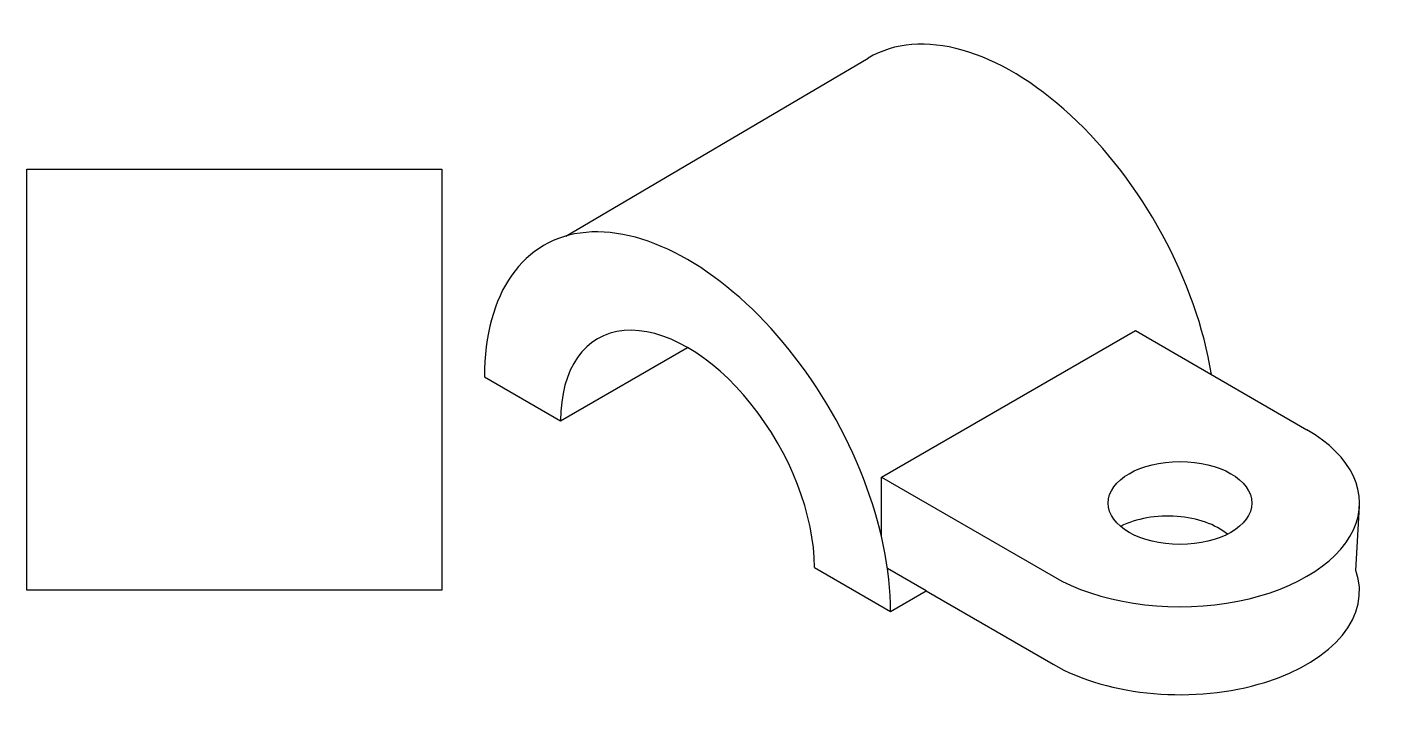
# Model space of a CAD drawing. Header units: metres. Extents: x 48 to 278, y 97 to 213.
import ezdxf

# ---------------------------------------------------------------- set-up
doc = ezdxf.new("R2010")
doc.units = ezdxf.units.M
doc.header["$MEASUREMENT"] = 0
picture_1 = doc.add_image_def('image1.png', size_in_pixel=(492, 499))

msp = doc.modelspace()

# ---------------------------------------------------------------- linework, layer by layer
for p, q in [((139.97, 177.18), (191.57, 207.54)), ((193.86, 136.07), (237.16, 161.07)), ((237.16, 161.07), (266.41, 144.18)), ((139.1, 145.68), (160.75, 158.18)), ((126.11, 153.18), (139.1, 145.68)), ((126.11, 153.18), (139.1, 145.68)), ((193.86, 125.85), (193.86, 136.07)), ((193.86, 136.07), (223.11, 119.18)), ((274.78, 120.16), (275.36, 131.13)), ((182.4, 120.68), (195.39, 113.18)), ((182.4, 120.68), (195.39, 113.18)), ((201.46, 116.68), (194.86, 120.49)), ((195.39, 113.18), (201.46, 116.68)), ((195.39, 113.18), (201.46, 116.68)), ((201.46, 116.68), (223.11, 104.18))]:
    msp.add_line(p, q)
for centre, major_axis, start_param, end_param in [((216.18, 165.18), (24.49, -42.43), 7.269941, 9.429521), ((160.75, 133.18), (24.49, -42.43), 0.785398, 3.926991), ((160.75, 133.18), (15.31, -26.52), 0.785398, 3.926991), ((244.76, 131.68), (-30.62, 0), 7.068583, 10.210176), ((242.71, 122.38), (-12.25, 0), 3.739468, 5.432104), ((244.76, 116.68), (-30.62, 0), 7.068583, 9.623284)]:
    msp.add_ellipse(centre, major_axis=major_axis, ratio=0.57735, start_param=start_param, end_param=end_param)
msp.add_ellipse((244.76, 131.68), major_axis=(-12.25, 0), ratio=0.57735)

# ---------------------------------------------------------------- pictures from other files: only their frames are drawn
image = msp.add_image(picture_1, insert=(48.07, 116.81), size_in_units=(70.79, 71.8))
image.dxf.flags = 7

doc.saveas('drawing.dxf')
